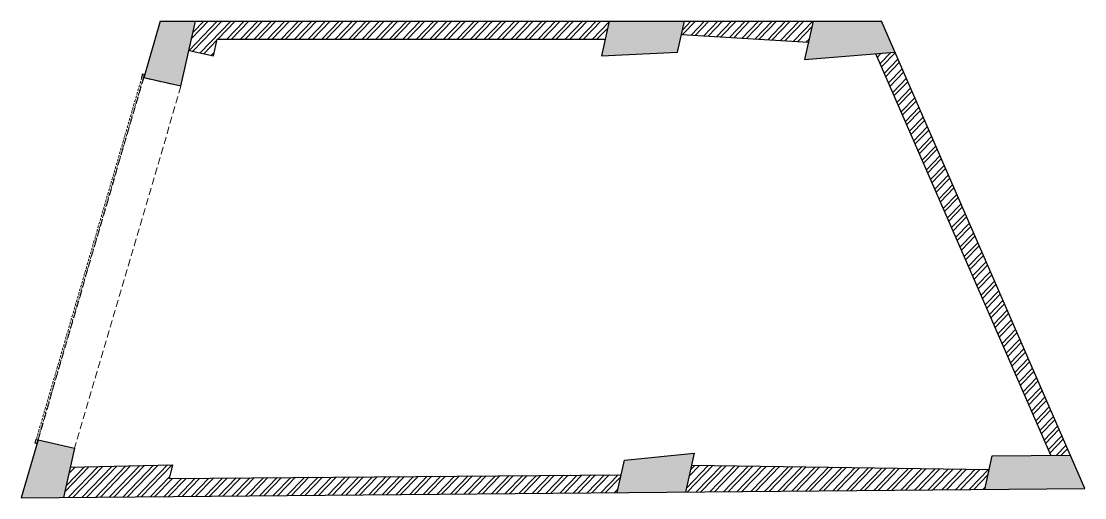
# Model space of a CAD drawing. Header units: feet. Extents: x -13647 to 0, y -117 to 5995.
import ezdxf

# ---------------------------------------------------------------- set-up
doc = ezdxf.new("R2010")
doc.units = ezdxf.units.FT
doc.header["$LTSCALE"] = 33
doc.header["$MEASUREMENT"] = 0
doc.linetypes.add('a_p6_plan_L18$0$HIDDEN', pattern=[0.375, 0.25, -0.125])
doc.linetypes.add('HIDDENX2', pattern=[0.75, 0.5, -0.25])
for name, color, linetype, lineweight in [('A-shutter', 8, 'Continuous', 18), ('A-WALL HATCH', 251, 'Continuous', 0), ('beam', 90, 'Continuous', 9), ('column hatch', 5, 'Continuous', 0), ('rolling shutter', 1, 'Continuous', 5)]:
    doc.layers.add(name, color=color, linetype=linetype, lineweight=lineweight)
doc.layers.add('A-WALL', color=1, linetype='Continuous')
doc.layers.add('column', color=10, linetype='Continuous')

# ---------------------------------------------------------------- blocks, each defined once
blk = doc.blocks.new('*U3')
at = {"layer": 'A-shutter', "color": 5, "ltscale": 10}
for points in [[(41036891, -1561539), (41036891, -1561544), (41036846, -1561544), (41036846, -1561564), (41036891, -1561564), (41036891, -1561569), (41036841, -1561569), (41036841, -1561539)], [(41041725, -1561539), (41041725, -1561544), (41041770, -1561544), (41041770, -1561564), (41041725, -1561564), (41041725, -1561569), (41041775, -1561569), (41041775, -1561539)]]:
    blk.add_lwpolyline(points, close=True, dxfattribs=at)
at = {"layer": 'A-shutter', "color": 5, "linetype": 'HIDDENX2', "ltscale": 2}
blk.add_lwpolyline([(41036846, -1561544), (41036846, -1561564), (41041770, -1561564), (41041770, -1561544)], close=True, dxfattribs=at)

msp = doc.modelspace()

# ---------------------------------------------------------------- hatches: boundary and pattern name
at = {"layer": 'A-WALL HATCH'}
h = msp.add_hatch(dxfattribs=at)
h.set_pattern_fill('ANSI32', color=256, scale=333, angle=0.9716)
h.set_pattern_definition([(45.971575, (-3777818.6, 5465605.54), (-89.7845112, 86.7900177), []), (45.971575, (-3777759.75, 5465606.54), (-89.7845112, 86.7900177), [])])
h.paths.add_polyline_path([(-6000, -51), (-5948, 179), (-11748, 130), (-11708, 305), (-13018, 274), (-13105, -112)])
h.paths.add_polyline_path([(-6154, 5765), (-6102, 5995), (-11410, 5995), (-11494, 5621), (-11182, 5550), (-11134, 5765)])
h.paths.add_polyline_path([(-3546, 5728), (-3486, 5995), (-5134, 5995), (-5173, 5824)])
h.paths.add_polyline_path([(-1284, -11), (-1227, 245), (-5046, 299), (-5123, -44)])
h.paths.add_polyline_path([(-437, 428), (-187, 430), (-2437, 5599), (-2679, 5579)])
at = {"layer": 'column hatch'}
h = msp.add_hatch(color=251, dxfattribs=at)
h.dxf.hatch_style = 1
h.paths.add_polyline_path([(-2437, 5599), (-2610, 5995), (-3486, 5995), (-3596, 5504)])
h.paths.add_polyline_path([(-5224, 5600), (-5134, 5995), (-6102, 5995), (-6202, 5550)])
h.paths.add_polyline_path([(-11598, 5162), (-11410, 5995), (-11864, 5995), (-12076, 5270)])
h.paths.add_polyline_path([(-13105, -112), (-12963, 518), (-13431, 624), (-13647, -117)])
h.paths.add_polyline_path([(-5123, -44), (-5011, 455), (-5906, 364), (-6000, -51)])
h.paths.add_polyline_path([(0, 0), (-187, 430), (-1187, 421), (-1284, -11)])

# ---------------------------------------------------------------- linework, layer by layer
at = {"layer": 'A-WALL'}
for p, q in [((-11864, 5995), (-2610, 5995)), ((0, 0), (-2610, 5995)), ((-11182, 5550), (-11134, 5765)), ((-11134, 5765), (-6154, 5765)), ((-5173, 5824), (-3546, 5728)), ((-11494, 5621), (-11182, 5550)), ((-437, 428), (-2679, 5579)), ((-13018, 274), (-11708, 305)), ((-11708, 305), (-11748, 130)), ((-5046, 299), (-1227, 245)), ((-11748, 130), (-5948, 179)), ((-13647, -117), (0, 0))]:
    msp.add_line(p, q, dxfattribs=at)
at = {"layer": 'beam', "linetype": 'a_p6_plan_L18$0$HIDDEN', "lineweight": 5, "ltscale": 11}
msp.add_lwpolyline([(-11598, 5162), (-12963, 518), (-13431, 624), (-12076, 5270)], close=True, dxfattribs=at)
at = {"layer": 'column'}
for p, q in [((-11864, 5995), (-12076, 5270)), ((-11598, 5162), (-11410, 5995)), ((-6102, 5995), (-6202, 5550)), ((-5224, 5600), (-5134, 5995)), ((-3486, 5995), (-3596, 5504)), ((-6202, 5550), (-5224, 5600)), ((-6202, 5550), (-5224, 5600)), ((-3596, 5504), (-2437, 5599)), ((-11598, 5162), (-12076, 5270)), ((-12076, 5270), (-12076, 5270)), ((-13431, 624), (-13647, -117)), ((-13431, 624), (-12963, 518)), ((-12963, 518), (-13105, -112)), ((-5906, 364), (-5011, 455)), ((-5906, 364), (-5011, 455)), ((-5011, 455), (-5123, -44)), ((-1284, -11), (-1187, 421)), ((-1187, 421), (-187, 430)), ((-6000, -51), (-5906, 364))]:
    msp.add_line(p, q, dxfattribs=at)

# ---------------------------------------------------------------- block references
at = {"layer": 'rolling shutter', "color": 2, "xscale": -1, "rotation": 253.7372077344484}
msp.add_blockref('*U3', (-10006482, -39831571), dxfattribs=at)

doc.saveas('drawing.dxf')
